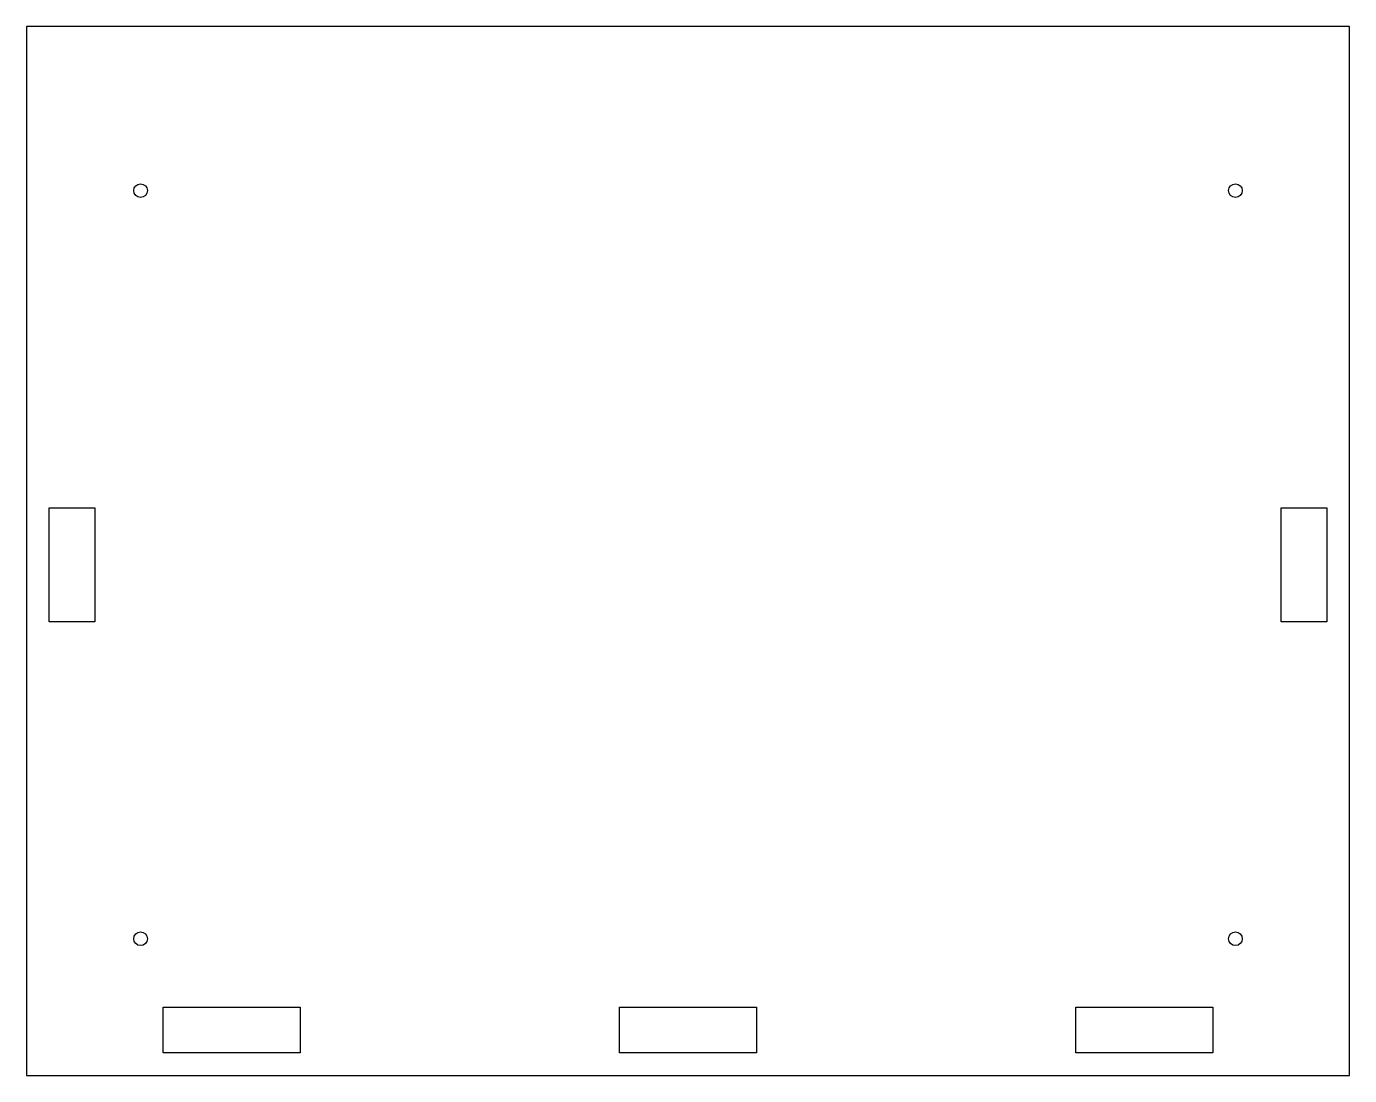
# Model space of a CAD drawing. Header units: millimetres. Extents: x -145 to 145, y -115 to 115.
import ezdxf

# ---------------------------------------------------------------- set-up
doc = ezdxf.new("R2010")
doc.units = ezdxf.units.MM

msp = doc.modelspace()

# ---------------------------------------------------------------- linework, layer by layer
for points in [[(-145, 115), (-145, -115), (145, -115), (145, 115)], [(-130, 9.5), (-130, -15.5), (-140, -15.5), (-140, 9.5)], [(140, -15.5), (130, -15.5), (130, 9.5), (140, 9.5)], [(-115, -110), (-115, -100), (-85, -100), (-85, -110)], [(-15, -100), (15, -100), (15, -110), (-15, -110)], [(85, -110), (85, -100), (115, -100), (115, -110)]]:
    msp.add_lwpolyline(points, close=True)
for centre in [(-120, 79), (120, 79), (-120, -85), (120, -85)]:
    msp.add_circle(centre, 1.5)

doc.saveas('drawing.dxf')
